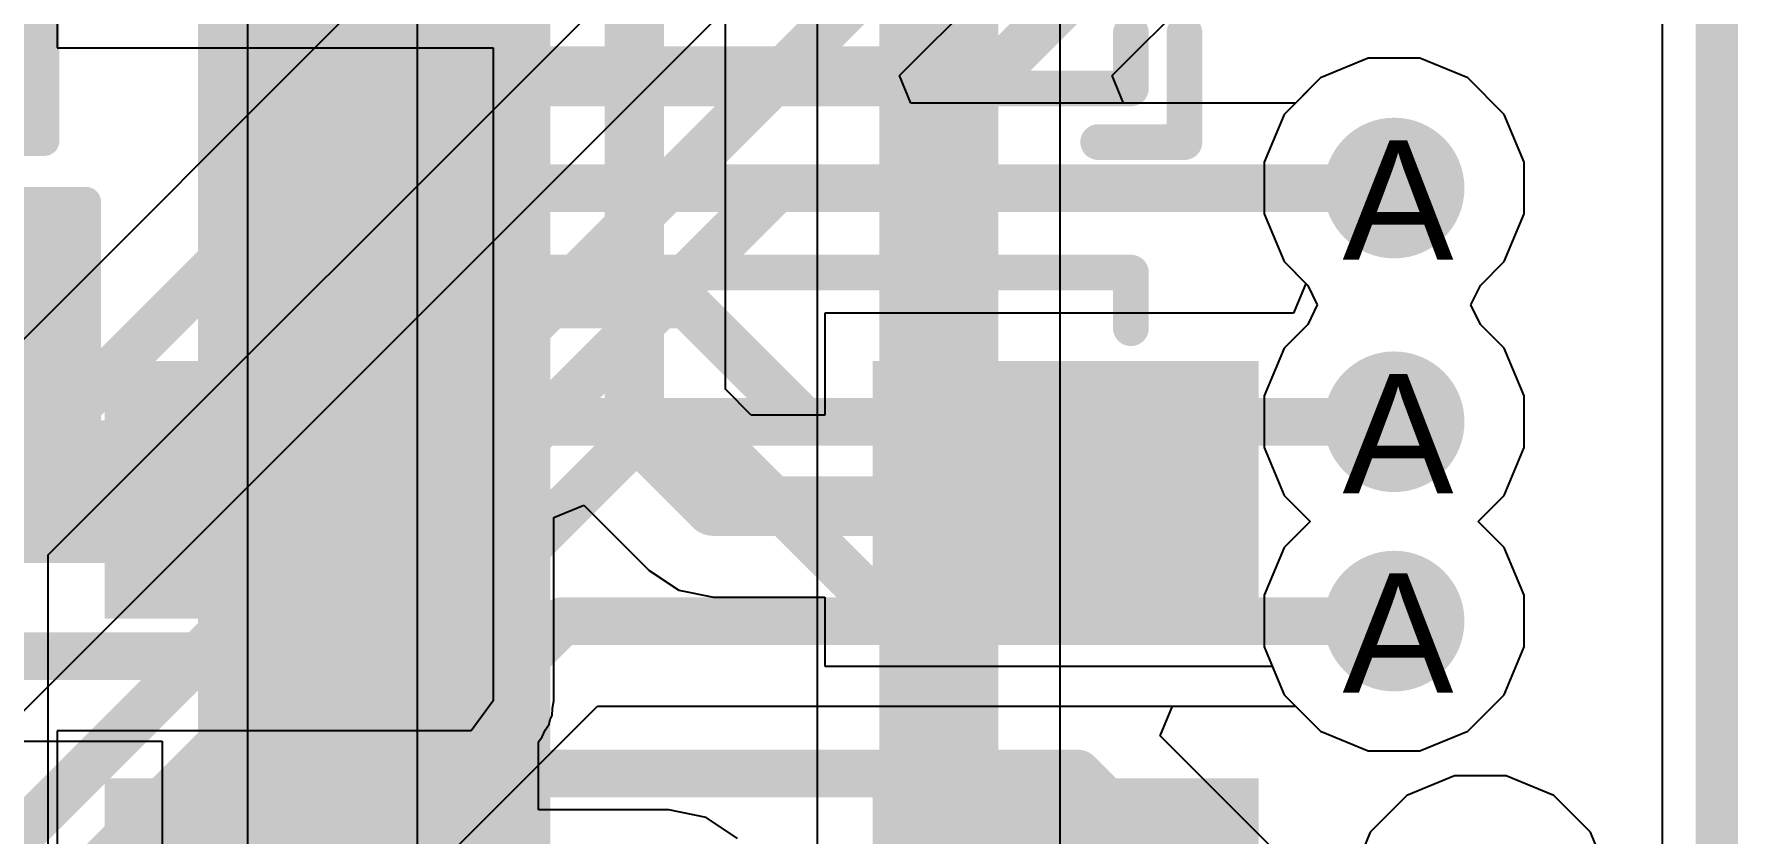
# Model space of a CAD drawing. Header units: inches. Extents: x 0 to 5271, y 0 to 5417.
# Drawn here: x 142.8 to 150.06, y 83.34 to 86.75 of the extents above; entities that cross this region are included whole.
import ezdxf

# ---------------------------------------------------------------- set-up
doc = ezdxf.new("R2010")
doc.units = ezdxf.units.IN
for name, color, linetype in [('Board_Outline', 216, 'Continuous'), ('Bottom Layer', 5, 'Continuous'), ('Bottom Overlay', 54, 'Continuous'), ('Bottom Paste', 16, 'Continuous'), ('Bottom Solder', 6, 'Continuous'), ('Drill Drawing', 1, 'Continuous'), ('L2_GND1', 16, 'Continuous'), ('L3_SIG1', 76, 'Continuous'), ('L4_PWR', 90, 'Continuous'), ('L5_GND2', 156, 'Continuous'), ('L6_SIG2', 130, 'Continuous'), ('L7_GND3', 216, 'Continuous'), ('Top Layer', 1, 'Continuous'), ('Top Overlay', 2, 'Continuous'), ('Top Paste', 8, 'Continuous'), ('Top Solder', 216, 'Continuous'), ('Via Holes', 16, 'Continuous')]:
    doc.layers.add(name, color=color, linetype=linetype)
doc.styles.add('Arial', font='', dxfattribs={"height": 0.2})
doc.styles.get('Arial').set_extended_font_data('Arial')

# ---------------------------------------------------------------- blocks, each defined once
blk = doc.blocks.new('TF31_30S_0_5SH_800__B_121')
at = {"layer": 'Bottom Layer'}
for points in [[(-4.1, -2.275), (-4.4, -2.275), (-4.4, -0.975), (-4.1, -0.975)], [(-3.6, -2.275), (-3.9, -2.275), (-3.9, -0.975), (-3.6, -0.975)], [(-3.1, -2.275), (-3.4, -2.275), (-3.4, -0.975), (-3.1, -0.975)], [(-2.6, -2.275), (-2.9, -2.275), (-2.9, -0.975), (-2.6, -0.975)], [(-2.1, -2.275), (-2.4, -2.275), (-2.4, -0.975), (-2.1, -0.975)], [(-1.6, -2.275), (-1.9, -2.275), (-1.9, -0.975), (-1.6, -0.975)], [(-1.1, -2.275), (-1.4, -2.275), (-1.4, -0.975), (-1.1, -0.975)]]:
    blk.add_hatch(color=5, dxfattribs=at).paths.add_polyline_path(points)
at = {"layer": 'Bottom Paste'}
for points in [[(-4.1, -2.275), (-4.4, -2.275), (-4.4, -0.975), (-4.1, -0.975)], [(-3.6, -2.275), (-3.9, -2.275), (-3.9, -0.975), (-3.6, -0.975)], [(-3.1, -2.275), (-3.4, -2.275), (-3.4, -0.975), (-3.1, -0.975)], [(-2.6, -2.275), (-2.9, -2.275), (-2.9, -0.975), (-2.6, -0.975)], [(-2.1, -2.275), (-2.4, -2.275), (-2.4, -0.975), (-2.1, -0.975)], [(-1.6, -2.275), (-1.9, -2.275), (-1.9, -0.975), (-1.6, -0.975)], [(-1.1, -2.275), (-1.4, -2.275), (-1.4, -0.975), (-1.1, -0.975)]]:
    blk.add_hatch(color=16, dxfattribs=at).paths.add_polyline_path(points)
at = {"layer": 'Bottom Solder'}
for points in [[(-3.9984, -2.3766), (-4.5016, -2.3766), (-4.5016, -0.8734), (-3.9984, -0.8734)], [(-3.4984, -2.3766), (-4.0016, -2.3766), (-4.0016, -0.8734), (-3.4984, -0.8734)], [(-2.9984, -2.3766), (-3.5016, -2.3766), (-3.5016, -0.8734), (-2.9984, -0.8734)], [(-2.4984, -2.3766), (-3.0016, -2.3766), (-3.0016, -0.8734), (-2.4984, -0.8734)], [(-1.9984, -2.3766), (-2.5016, -2.3766), (-2.5016, -0.8734), (-1.9984, -0.8734)], [(-1.4984, -2.3766), (-2.0016, -2.3766), (-2.0016, -0.8734), (-1.4984, -0.8734)], [(-0.9984, -2.3766), (-1.5016, -2.3766), (-1.5016, -0.8734), (-0.9984, -0.8734)], [(-0.4984, -2.3766), (-1.0016, -2.3766), (-1.0016, -0.8734), (-0.4984, -0.8734)]]:
    blk.add_hatch(color=6, dxfattribs=at).paths.add_polyline_path(points)
at = {"layer": 'Bottom Overlay'}
blk.add_lwpolyline([(9.65, 4.075, 0.127, 0.127, 0), (-9.65, 4.075, 0.127, 0.127, 0)], format="xyseb", dxfattribs=at)
blk = doc.blocks.new('C___0402_B_126')
at = {"layer": 'Bottom Layer'}
for points in [[(-0.2413, 0.3175), (-0.2413, -0.3175), (-0.6985, -0.3175), (-0.6985, 0.3175)], [(0.6985, 0.3175), (0.6985, -0.3175), (0.2413, -0.3175), (0.2413, 0.3175)]]:
    blk.add_hatch(color=5, dxfattribs=at).paths.add_polyline_path(points)
at = {"layer": 'Bottom Paste'}
for points in [[(-0.2413, 0.3175), (-0.2413, -0.3175), (-0.6985, -0.3175), (-0.6985, 0.3175)], [(0.6985, 0.3175), (0.6985, -0.3175), (0.2413, -0.3175), (0.2413, 0.3175)]]:
    blk.add_hatch(color=16, dxfattribs=at).paths.add_polyline_path(points)
at = {"layer": 'Bottom Solder'}
for points in [[(-0.1813, 0.3775), (-0.1813, -0.3775), (-0.7585, -0.3775), (-0.7585, 0.3775)], [(0.7585, 0.3775), (0.7585, -0.3775), (0.1813, -0.3775), (0.1813, 0.3775)]]:
    blk.add_hatch(color=6, dxfattribs=at).paths.add_polyline_path(points)
at = {"layer": 'Bottom Overlay'}
for points in [[(-0.7874, -0.4064, 0.127, 0.127, 0), (-0.7874, 0.4064, 0.127, 0.127, 0)], [(-0.7874, 0.4064, 0.127, 0.127, 0), (-0.2794, 0.4064, 0.127, 0.127, 0)], [(0.2794, 0.4064, 0.127, 0.127, 0), (0.7874, 0.4064, 0.127, 0.127, 0)], [(0.7874, -0.4064, 0.127, 0.127, 0), (0.7874, 0.4064, 0.127, 0.127, 0)], [(-0.7874, -0.4064, 0.127, 0.127, 0), (-0.2794, -0.4064, 0.127, 0.127, 0)], [(0.2794, -0.4064, 0.127, 0.127, 0), (0.7874, -0.4064, 0.127, 0.127, 0)]]:
    blk.add_lwpolyline(points, format="xyseb", dxfattribs=at)
for points in [[(-0.8191, 0.4064, 0.0635, 0.0635, 1), (-0.7556, 0.4064, 0.0635, 0.0635, 1)], [(-0.8191, 0.4064, 0.0635, 0.0635, 1), (-0.7556, 0.4064, 0.0635, 0.0635, 1)], [(-0.3111, 0.4064, 0.0635, 0.0635, 1), (-0.2476, 0.4064, 0.0635, 0.0635, 1)], [(0.2477, 0.4064, 0.0635, 0.0635, 1), (0.3112, 0.4064, 0.0635, 0.0635, 1)], [(0.7557, 0.4064, 0.0635, 0.0635, 1), (0.8192, 0.4064, 0.0635, 0.0635, 1)], [(0.7557, 0.4064, 0.0635, 0.0635, 1), (0.8192, 0.4064, 0.0635, 0.0635, 1)], [(-0.8191, -0.4064, 0.0635, 0.0635, 1), (-0.7556, -0.4064, 0.0635, 0.0635, 1)], [(-0.8191, -0.4064, 0.0635, 0.0635, 1), (-0.7556, -0.4064, 0.0635, 0.0635, 1)], [(-0.3111, -0.4064, 0.0635, 0.0635, 1), (-0.2476, -0.4064, 0.0635, 0.0635, 1)], [(0.2477, -0.4064, 0.0635, 0.0635, 1), (0.3112, -0.4064, 0.0635, 0.0635, 1)], [(0.7557, -0.4064, 0.0635, 0.0635, 1), (0.8192, -0.4064, 0.0635, 0.0635, 1)], [(0.7557, -0.4064, 0.0635, 0.0635, 1), (0.8192, -0.4064, 0.0635, 0.0635, 1)]]:
    blk.add_lwpolyline(points, format="xyseb", close=True, dxfattribs=at)
blk = doc.blocks.new('SMD3535_341')
at = {"layer": 'Top Layer'}
for points in [[(-2.41, 1.3885), (-0.865, 1.3885), (-0.865, 0.3915), (-2.41, 0.3915)], [(0.8651, 1.3885), (2.4101, 1.3885), (2.4101, 0.3915), (0.8651, 0.3915)], [(-2.41, -0.3915), (-0.865, -0.3915), (-0.865, -1.3885), (-2.41, -1.3885)], [(0.8651, -0.3915), (2.4101, -0.3915), (2.4101, -1.3885), (0.8651, -1.3885)]]:
    blk.add_hatch(color=1, dxfattribs=at).paths.add_polyline_path(points)
at = {"layer": 'Top Paste'}
for points in [[(-2.41, 1.3885), (-0.865, 1.3885), (-0.865, 0.3915), (-2.41, 0.3915)], [(0.8651, 1.3885), (2.4101, 1.3885), (2.4101, 0.3915), (0.8651, 0.3915)], [(-2.41, -0.3915), (-0.865, -0.3915), (-0.865, -1.3885), (-2.41, -1.3885)], [(0.8651, -0.3915), (2.4101, -0.3915), (2.4101, -1.3885), (0.8651, -1.3885)]]:
    blk.add_hatch(color=8, dxfattribs=at).paths.add_polyline_path(points)
at = {"layer": 'Top Solder'}
for points in [[(-2.4608, 1.4393), (-0.8142, 1.4393), (-0.8142, 0.3407), (-2.4608, 0.3407)], [(0.8143, 1.4393), (2.4609, 1.4393), (2.4609, 0.3407), (0.8143, 0.3407)], [(-2.4608, -0.3407), (-0.8142, -0.3407), (-0.8142, -1.4393), (-2.4608, -1.4393)], [(0.8143, -0.3407), (2.4609, -0.3407), (2.4609, -1.4393), (0.8143, -1.4393)]]:
    blk.add_hatch(color=216, dxfattribs=at).paths.add_polyline_path(points)
at = {"layer": 'Top Overlay'}
for points in [[(-1.9162, 1.8162, 0.1524, 0.1524, 0), (1.9162, 1.8162, 0.1524, 0.1524, 0)], [(-1.9162, 1.5789, 0.1524, 0.1524, 0), (-1.9162, 1.8162, 0.1524, 0.1524, 0)], [(1.9162, 1.5789, 0.1524, 0.1524, 0), (1.9162, 1.8162, 0.1524, 0.1524, 0)], [(-2.7432, 1.0922, 0.254, 0.254, 0), (-2.6162, 0.9652, 0.254, 0.254, 0)], [(-2.7432, 0.8382, 0.254, 0.254, 0), (-2.7432, 1.0922, 0.254, 0.254, 0)], [(-2.7432, 0.8382, 0.254, 0.254, 0), (-2.6162, 0.9652, 0.254, 0.254, 0)], [(2.54, -0.889, 0.254, 0.254, 0), (2.921, -0.889, 0.254, 0.254, 0)], [(-1.9162, -1.8162, 0.1524, 0.1524, 0), (-1.9162, -1.5789, 0.1524, 0.1524, 0)], [(1.9162, -1.8162, 0.1524, 0.1524, 0), (1.9162, -1.5789, 0.1524, 0.1524, 0)], [(2.1448, -2.0448, 0.1524, 0.1524, 0), (2.1448, -1.5789, 0.1524, 0.1524, 0)], [(-1.9162, -1.8162, 0.1524, 0.1524, 0), (1.9162, -1.8162, 0.1524, 0.1524, 0)], [(1.7768, -2.0448, 0.1524, 0.1524, 0), (2.1448, -2.0448, 0.1524, 0.1524, 0)]]:
    blk.add_lwpolyline(points, format="xyseb", dxfattribs=at)
for points in [[(-1.9543, 1.8162, 0.0762, 0.0762, 1), (-1.8781, 1.8162, 0.0762, 0.0762, 1)], [(-1.9543, 1.8162, 0.0762, 0.0762, 1), (-1.8781, 1.8162, 0.0762, 0.0762, 1)], [(1.8781, 1.8162, 0.0762, 0.0762, 1), (1.9543, 1.8162, 0.0762, 0.0762, 1)], [(1.8781, 1.8162, 0.0762, 0.0762, 1), (1.9543, 1.8162, 0.0762, 0.0762, 1)], [(-1.9543, 1.5789, 0.0762, 0.0762, 1), (-1.8781, 1.5789, 0.0762, 0.0762, 1)], [(1.8781, 1.5789, 0.0762, 0.0762, 1), (1.9543, 1.5789, 0.0762, 0.0762, 1)], [(-2.8067, 1.0922, 0.127, 0.127, 1), (-2.6797, 1.0922, 0.127, 0.127, 1)], [(-2.8067, 1.0922, 0.127, 0.127, 1), (-2.6797, 1.0922, 0.127, 0.127, 1)], [(-2.6797, 0.9652, 0.127, 0.127, 1), (-2.5527, 0.9652, 0.127, 0.127, 1)], [(-2.6797, 0.9652, 0.127, 0.127, 1), (-2.5527, 0.9652, 0.127, 0.127, 1)], [(-2.8067, 0.8382, 0.127, 0.127, 1), (-2.6797, 0.8382, 0.127, 0.127, 1)], [(-2.8067, 0.8382, 0.127, 0.127, 1), (-2.6797, 0.8382, 0.127, 0.127, 1)], [(2.4765, -0.889, 0.127, 0.127, 1), (2.6035, -0.889, 0.127, 0.127, 1)], [(2.8575, -0.889, 0.127, 0.127, 1), (2.9845, -0.889, 0.127, 0.127, 1)], [(-1.9543, -1.5789, 0.0762, 0.0762, 1), (-1.8781, -1.5789, 0.0762, 0.0762, 1)], [(1.8781, -1.5789, 0.0762, 0.0762, 1), (1.9543, -1.5789, 0.0762, 0.0762, 1)], [(2.1067, -1.5789, 0.0762, 0.0762, 1), (2.1829, -1.5789, 0.0762, 0.0762, 1)], [(-1.9543, -1.8162, 0.0762, 0.0762, 1), (-1.8781, -1.8162, 0.0762, 0.0762, 1)], [(-1.9543, -1.8162, 0.0762, 0.0762, 1), (-1.8781, -1.8162, 0.0762, 0.0762, 1)], [(1.8781, -1.8162, 0.0762, 0.0762, 1), (1.9543, -1.8162, 0.0762, 0.0762, 1)], [(1.8781, -1.8162, 0.0762, 0.0762, 1), (1.9543, -1.8162, 0.0762, 0.0762, 1)], [(1.7387, -2.0448, 0.0762, 0.0762, 1), (1.8149, -2.0448, 0.0762, 0.0762, 1)], [(2.1067, -2.0448, 0.0762, 0.0762, 1), (2.1829, -2.0448, 0.0762, 0.0762, 1)], [(2.1067, -2.0448, 0.0762, 0.0762, 1), (2.1829, -2.0448, 0.0762, 0.0762, 1)]]:
    blk.add_lwpolyline(points, format="xyseb", close=True, dxfattribs=at)
blk = doc.blocks.new('SMD3535_342')
at = {"layer": 'Top Layer'}
for points in [[(-2.41, 1.3885), (-0.865, 1.3885), (-0.865, 0.3915), (-2.41, 0.3915)], [(0.8651, 1.3885), (2.4101, 1.3885), (2.4101, 0.3915), (0.8651, 0.3915)], [(-2.41, -0.3915), (-0.865, -0.3915), (-0.865, -1.3885), (-2.41, -1.3885)], [(0.8651, -0.3915), (2.4101, -0.3915), (2.4101, -1.3885), (0.8651, -1.3885)]]:
    blk.add_hatch(color=1, dxfattribs=at).paths.add_polyline_path(points)
at = {"layer": 'Top Paste'}
for points in [[(-2.41, 1.3885), (-0.865, 1.3885), (-0.865, 0.3915), (-2.41, 0.3915)], [(0.8651, 1.3885), (2.4101, 1.3885), (2.4101, 0.3915), (0.8651, 0.3915)], [(-2.41, -0.3915), (-0.865, -0.3915), (-0.865, -1.3885), (-2.41, -1.3885)], [(0.8651, -0.3915), (2.4101, -0.3915), (2.4101, -1.3885), (0.8651, -1.3885)]]:
    blk.add_hatch(color=8, dxfattribs=at).paths.add_polyline_path(points)
at = {"layer": 'Top Solder'}
for points in [[(-2.4608, 1.4393), (-0.8142, 1.4393), (-0.8142, 0.3407), (-2.4608, 0.3407)], [(0.8143, 1.4393), (2.4609, 1.4393), (2.4609, 0.3407), (0.8143, 0.3407)], [(-2.4608, -0.3407), (-0.8142, -0.3407), (-0.8142, -1.4393), (-2.4608, -1.4393)], [(0.8143, -0.3407), (2.4609, -0.3407), (2.4609, -1.4393), (0.8143, -1.4393)]]:
    blk.add_hatch(color=216, dxfattribs=at).paths.add_polyline_path(points)
at = {"layer": 'Top Overlay'}
for points in [[(-1.9162, 1.5789, 0.1524, 0.1524, 0), (-1.9162, 1.8162, 0.1524, 0.1524, 0)], [(-1.9162, 1.8162, 0.1524, 0.1524, 0), (1.9162, 1.8162, 0.1524, 0.1524, 0)], [(1.9162, 1.5789, 0.1524, 0.1524, 0), (1.9162, 1.8162, 0.1524, 0.1524, 0)], [(-2.7432, 0.8382, 0.254, 0.254, 0), (-2.7432, 1.0922, 0.254, 0.254, 0)], [(-2.7432, 1.0922, 0.254, 0.254, 0), (-2.6162, 0.9652, 0.254, 0.254, 0)], [(-2.7432, 0.8382, 0.254, 0.254, 0), (-2.6162, 0.9652, 0.254, 0.254, 0)], [(2.54, -0.889, 0.254, 0.254, 0), (2.921, -0.889, 0.254, 0.254, 0)], [(-1.9162, -1.8162, 0.1524, 0.1524, 0), (-1.9162, -1.5789, 0.1524, 0.1524, 0)], [(1.9162, -1.8162, 0.1524, 0.1524, 0), (1.9162, -1.5789, 0.1524, 0.1524, 0)], [(2.1448, -2.0448, 0.1524, 0.1524, 0), (2.1448, -1.5789, 0.1524, 0.1524, 0)], [(-1.9162, -1.8162, 0.1524, 0.1524, 0), (1.9162, -1.8162, 0.1524, 0.1524, 0)], [(1.7768, -2.0448, 0.1524, 0.1524, 0), (2.1448, -2.0448, 0.1524, 0.1524, 0)]]:
    blk.add_lwpolyline(points, format="xyseb", dxfattribs=at)
for points in [[(-1.9543, 1.8162, 0.0762, 0.0762, 1), (-1.8781, 1.8162, 0.0762, 0.0762, 1)], [(-1.9543, 1.8162, 0.0762, 0.0762, 1), (-1.8781, 1.8162, 0.0762, 0.0762, 1)], [(1.8781, 1.8162, 0.0762, 0.0762, 1), (1.9543, 1.8162, 0.0762, 0.0762, 1)], [(1.8781, 1.8162, 0.0762, 0.0762, 1), (1.9543, 1.8162, 0.0762, 0.0762, 1)], [(-1.9543, 1.5789, 0.0762, 0.0762, 1), (-1.8781, 1.5789, 0.0762, 0.0762, 1)], [(1.8781, 1.5789, 0.0762, 0.0762, 1), (1.9543, 1.5789, 0.0762, 0.0762, 1)], [(-2.8067, 1.0922, 0.127, 0.127, 1), (-2.6797, 1.0922, 0.127, 0.127, 1)], [(-2.8067, 1.0922, 0.127, 0.127, 1), (-2.6797, 1.0922, 0.127, 0.127, 1)], [(-2.6797, 0.9652, 0.127, 0.127, 1), (-2.5527, 0.9652, 0.127, 0.127, 1)], [(-2.6797, 0.9652, 0.127, 0.127, 1), (-2.5527, 0.9652, 0.127, 0.127, 1)], [(-2.8067, 0.8382, 0.127, 0.127, 1), (-2.6797, 0.8382, 0.127, 0.127, 1)], [(-2.8067, 0.8382, 0.127, 0.127, 1), (-2.6797, 0.8382, 0.127, 0.127, 1)], [(2.4765, -0.889, 0.127, 0.127, 1), (2.6035, -0.889, 0.127, 0.127, 1)], [(2.8575, -0.889, 0.127, 0.127, 1), (2.9845, -0.889, 0.127, 0.127, 1)], [(-1.9543, -1.5789, 0.0762, 0.0762, 1), (-1.8781, -1.5789, 0.0762, 0.0762, 1)], [(1.8781, -1.5789, 0.0762, 0.0762, 1), (1.9543, -1.5789, 0.0762, 0.0762, 1)], [(2.1067, -1.5789, 0.0762, 0.0762, 1), (2.1829, -1.5789, 0.0762, 0.0762, 1)], [(-1.9543, -1.8162, 0.0762, 0.0762, 1), (-1.8781, -1.8162, 0.0762, 0.0762, 1)], [(-1.9543, -1.8162, 0.0762, 0.0762, 1), (-1.8781, -1.8162, 0.0762, 0.0762, 1)], [(1.8781, -1.8162, 0.0762, 0.0762, 1), (1.9543, -1.8162, 0.0762, 0.0762, 1)], [(1.8781, -1.8162, 0.0762, 0.0762, 1), (1.9543, -1.8162, 0.0762, 0.0762, 1)], [(1.7387, -2.0448, 0.0762, 0.0762, 1), (1.8149, -2.0448, 0.0762, 0.0762, 1)], [(2.1067, -2.0448, 0.0762, 0.0762, 1), (2.1829, -2.0448, 0.0762, 0.0762, 1)], [(2.1067, -2.0448, 0.0762, 0.0762, 1), (2.1829, -2.0448, 0.0762, 0.0762, 1)]]:
    blk.add_lwpolyline(points, format="xyseb", close=True, dxfattribs=at)
blk = doc.blocks.new('CAP_0603_B_571')
at = {"layer": 'Bottom Layer'}
for points in [[(-1.143, -0.4445), (-1.143, 0.4445), (-0.381, 0.4445), (-0.381, -0.4445)], [(0.381, -0.4445), (0.381, 0.4445), (1.143, 0.4445), (1.143, -0.4445)]]:
    blk.add_hatch(color=5, dxfattribs=at).paths.add_polyline_path(points)
at = {"layer": 'Bottom Paste'}
for points in [[(-1.143, -0.4445), (-1.143, 0.4445), (-0.381, 0.4445), (-0.381, -0.4445)], [(0.381, -0.4445), (0.381, 0.4445), (1.143, 0.4445), (1.143, -0.4445)]]:
    blk.add_hatch(color=16, dxfattribs=at).paths.add_polyline_path(points)
at = {"layer": 'Bottom Solder'}
for points in [[(-1.203, -0.5045), (-1.203, 0.5045), (-0.321, 0.5045), (-0.321, -0.5045)], [(0.321, -0.5045), (0.321, 0.5045), (1.203, 0.5045), (1.203, -0.5045)]]:
    blk.add_hatch(color=6, dxfattribs=at).paths.add_polyline_path(points)
at = {"layer": 'Bottom Overlay'}
for points in [[(-1.2446, -0.5334, 0.127, 0.127, 0), (-1.2446, 0.5334, 0.127, 0.127, 0)], [(-1.2446, 0.5334, 0.127, 0.127, 0), (-0.4572, 0.5334, 0.127, 0.127, 0)], [(0.4572, 0.5334, 0.127, 0.127, 0), (1.2446, 0.5334, 0.127, 0.127, 0)], [(1.2446, -0.5334, 0.127, 0.127, 0), (1.2446, 0.5334, 0.127, 0.127, 0)], [(-1.2446, -0.5334, 0.127, 0.127, 0), (-0.4572, -0.5334, 0.127, 0.127, 0)], [(0.4572, -0.5334, 0.127, 0.127, 0), (1.2446, -0.5334, 0.127, 0.127, 0)]]:
    blk.add_lwpolyline(points, format="xyseb", dxfattribs=at)
for points in [[(-1.2763, 0.5334, 0.0635, 0.0635, 1), (-1.2128, 0.5334, 0.0635, 0.0635, 1)], [(-1.2763, 0.5334, 0.0635, 0.0635, 1), (-1.2128, 0.5334, 0.0635, 0.0635, 1)], [(-0.4889, 0.5334, 0.0635, 0.0635, 1), (-0.4254, 0.5334, 0.0635, 0.0635, 1)], [(0.4255, 0.5334, 0.0635, 0.0635, 1), (0.489, 0.5334, 0.0635, 0.0635, 1)], [(1.2129, 0.5334, 0.0635, 0.0635, 1), (1.2764, 0.5334, 0.0635, 0.0635, 1)], [(1.2129, 0.5334, 0.0635, 0.0635, 1), (1.2764, 0.5334, 0.0635, 0.0635, 1)], [(-1.2763, -0.5334, 0.0635, 0.0635, 1), (-1.2128, -0.5334, 0.0635, 0.0635, 1)], [(-1.2763, -0.5334, 0.0635, 0.0635, 1), (-1.2128, -0.5334, 0.0635, 0.0635, 1)], [(-0.4889, -0.5334, 0.0635, 0.0635, 1), (-0.4254, -0.5334, 0.0635, 0.0635, 1)], [(0.4255, -0.5334, 0.0635, 0.0635, 1), (0.489, -0.5334, 0.0635, 0.0635, 1)], [(1.2129, -0.5334, 0.0635, 0.0635, 1), (1.2764, -0.5334, 0.0635, 0.0635, 1)], [(1.2129, -0.5334, 0.0635, 0.0635, 1), (1.2764, -0.5334, 0.0635, 0.0635, 1)]]:
    blk.add_lwpolyline(points, format="xyseb", close=True, dxfattribs=at)

msp = doc.modelspace()

# ---------------------------------------------------------------- hatches: boundary and pattern name
at = {"layer": 'Bottom Layer'}
h = msp.add_hatch(color=5, dxfattribs=at)
edge = h.paths.add_edge_path()
edge.add_arc((148.5972, 86.0908), 0.3, 0, 360)
h = msp.add_hatch(color=5, dxfattribs=at)
edge = h.paths.add_edge_path()
edge.add_arc((148.5972, 85.094), 0.3, 0, 360)
h = msp.add_hatch(color=5, dxfattribs=at)
edge = h.paths.add_edge_path()
edge.add_arc((148.5972, 84.244), 0.3, 0, 360)
at = {"layer": 'L2_GND1'}
h = msp.add_hatch(color=16, dxfattribs=at)
edge = h.paths.add_edge_path()
edge.add_arc((148.5972, 86.0908), 0.3, 0, 360)
h = msp.add_hatch(color=16, dxfattribs=at)
edge = h.paths.add_edge_path()
edge.add_arc((148.5972, 85.094), 0.3, 0, 360)
h = msp.add_hatch(color=16, dxfattribs=at)
edge = h.paths.add_edge_path()
edge.add_arc((148.5972, 84.244), 0.3, 0, 360)
at = {"layer": 'L3_SIG1'}
h = msp.add_hatch(color=76, dxfattribs=at)
edge = h.paths.add_edge_path()
edge.add_arc((148.5972, 86.0908), 0.3, 0, 360)
h = msp.add_hatch(color=76, dxfattribs=at)
edge = h.paths.add_edge_path()
edge.add_arc((148.5972, 85.094), 0.3, 0, 360)
h = msp.add_hatch(color=76, dxfattribs=at)
edge = h.paths.add_edge_path()
edge.add_arc((148.5972, 84.244), 0.3, 0, 360)
at = {"layer": 'L4_PWR'}
h = msp.add_hatch(color=90, dxfattribs=at)
edge = h.paths.add_edge_path()
edge.add_arc((148.5972, 86.0908), 0.3, 0, 360)
h = msp.add_hatch(color=90, dxfattribs=at)
edge = h.paths.add_edge_path()
edge.add_arc((148.5972, 85.094), 0.3, 0, 360)
h = msp.add_hatch(color=90, dxfattribs=at)
edge = h.paths.add_edge_path()
edge.add_arc((148.5972, 84.244), 0.3, 0, 360)
at = {"layer": 'L5_GND2'}
h = msp.add_hatch(color=156, dxfattribs=at)
edge = h.paths.add_edge_path()
edge.add_arc((148.5972, 86.0908), 0.3, 0, 360)
h = msp.add_hatch(color=156, dxfattribs=at)
edge = h.paths.add_edge_path()
edge.add_arc((148.5972, 85.094), 0.3, 0, 360)
h = msp.add_hatch(color=156, dxfattribs=at)
edge = h.paths.add_edge_path()
edge.add_arc((148.5972, 84.244), 0.3, 0, 360)
at = {"layer": 'L6_SIG2'}
h = msp.add_hatch(color=130, dxfattribs=at)
edge = h.paths.add_edge_path()
edge.add_arc((148.5972, 86.0908), 0.3, 0, 360)
h = msp.add_hatch(color=130, dxfattribs=at)
edge = h.paths.add_edge_path()
edge.add_arc((148.5972, 85.094), 0.3, 0, 360)
h = msp.add_hatch(color=130, dxfattribs=at)
edge = h.paths.add_edge_path()
edge.add_arc((148.5972, 84.244), 0.3, 0, 360)
at = {"layer": 'L7_GND3'}
h = msp.add_hatch(color=216, dxfattribs=at)
edge = h.paths.add_edge_path()
edge.add_arc((148.5972, 86.0908), 0.3, 0, 360)
h = msp.add_hatch(color=216, dxfattribs=at)
edge = h.paths.add_edge_path()
edge.add_arc((148.5972, 85.094), 0.3, 0, 360)
h = msp.add_hatch(color=216, dxfattribs=at)
edge = h.paths.add_edge_path()
edge.add_arc((148.5972, 84.244), 0.3, 0, 360)
at = {"layer": 'Top Layer'}
h = msp.add_hatch(color=1, dxfattribs=at)
edge = h.paths.add_edge_path()
edge.add_arc((148.5972, 86.0908), 0.3, 0, 360)
h = msp.add_hatch(color=1, dxfattribs=at)
edge = h.paths.add_edge_path()
edge.add_arc((148.5972, 85.094), 0.3, 0, 360)
h = msp.add_hatch(color=1, dxfattribs=at)
edge = h.paths.add_edge_path()
edge.add_arc((148.5972, 84.244), 0.3, 0, 360)
at = {"layer": 'Via Holes'}
h = msp.add_hatch(color=7, dxfattribs=at)
edge = h.paths.add_edge_path()
edge.add_arc((148.5972, 86.0908), 0.15, 0, 360)
h = msp.add_hatch(color=7, dxfattribs=at)
edge = h.paths.add_edge_path()
edge.add_arc((148.5972, 85.094), 0.15, 0, 360)
h = msp.add_hatch(color=7, dxfattribs=at)
edge = h.paths.add_edge_path()
edge.add_arc((148.5972, 84.244), 0.15, 0, 360)

# ---------------------------------------------------------------- linework, layer by layer
at = {"layer": 'Board_Outline'}
msp.add_lwpolyline([(150, 0, 0.127, 0.127, 0), (150, 110, 0.127, 0.127, 0)], format="xyseb", dxfattribs=at)
at = {"layer": 'Bottom Layer'}
for p, q in [((149.741, 109.741), (149.741, 68.5799)), ((147.3947, 86.5707), (148.514, 87.69)), ((148.487, 86.6448), (148.2834, 86.5605)), ((148.7074, 86.6448), (148.487, 86.6448)), ((148.911, 86.5605), (148.7074, 86.6448)), ((147.4433, 86.4534), (147.3947, 86.5707)), ((148.2834, 86.5605), (148.1763, 86.4534)), ((149.0668, 86.4046), (148.911, 86.5605)), ((148.1763, 86.4534), (147.4433, 86.4534)), ((149.1512, 86.201), (149.0668, 86.4046)), ((149.1512, 85.9806), (149.1512, 86.201)), ((149.0668, 85.777), (149.1512, 85.9806)), ((148.9652, 85.6754), (149.0668, 85.777)), ((148.925, 85.5924), (148.9652, 85.6754)), ((148.9652, 85.5095), (148.925, 85.5924)), ((149.0668, 85.4078), (148.9652, 85.5095)), ((149.1512, 85.2042), (149.0668, 85.4078)), ((149.1512, 84.9838), (149.1512, 85.2042)), ((149.0668, 84.7802), (149.1512, 84.9838)), ((148.9557, 84.669), (149.0668, 84.7802)), ((149.0668, 84.5578), (148.9557, 84.669)), ((149.1512, 84.3542), (149.0668, 84.5578)), ((149.1512, 84.1338), (149.1512, 84.3542)), ((149.0668, 83.9302), (149.1512, 84.1338)), ((147.5995, 83.7545), (147.6521, 83.8815)), ((147.6521, 83.8815), (148.1763, 83.8815)), ((148.1763, 83.8815), (148.2834, 83.7744)), ((148.911, 83.7744), (149.0668, 83.9302)), ((141.3688, 83.7315), (143.3432, 83.7315)), ((143.3432, 83.7315), (143.3432, 82.69)), ((148.5559, 82.798), (147.5995, 83.7545)), ((148.2834, 83.7744), (148.487, 83.69)), ((148.7074, 83.69), (148.911, 83.7744)), ((148.487, 83.69), (148.7074, 83.69))]:
    msp.add_line(p, q, dxfattribs=at)
for points in [[(146.9052, 86.594, 0.2032, 0.2032, 0), (148.5552, 88.244, 0.2032, 0.2032, 0)], [(144.2472, 86.594, 0.2032, 0.2032, 0), (146.9052, 86.594, 0.2032, 0.2032, 0)], [(144.9109, 86.0908, 0.2032, 0.2032, 0), (148.5972, 86.0908, 0.2032, 0.2032, 0)], [(144.2472, 85.594, 0.2032, 0.2032, 0), (145.5809, 85.594, 0.2032, 0.2032, 0)], [(145.5809, 85.594, 0.2032, 0.2032, 0), (146.0808, 85.094, 0.2032, 0.2032, 0)], [(144.2472, 85.094, 0.2032, 0.2032, 0), (145.6139, 85.094, 0.2032, 0.2032, 0)], [(145.6139, 85.094, 0.2032, 0.2032, 0), (146.4638, 84.244, 0.2032, 0.2032, 0)], [(146.0808, 85.094, 0.2032, 0.2032, 0), (148.5972, 85.094, 0.2032, 0.2032, 0)], [(139.6035, 84.594, 0.2032, 0.2032, 0), (144.2472, 84.594, 0.2032, 0.2032, 0)], [(146.4638, 84.244, 0.2032, 0.2032, 0), (148.5972, 84.244, 0.2032, 0.2032, 0)], [(141.2186, 84.094, 0.2032, 0.2032, 0), (144.2472, 84.094, 0.2032, 0.2032, 0)], [(144.2472, 83.594, 0.2032, 0.2032, 0), (147.2472, 83.594, 0.2032, 0.2032, 0)], [(147.2472, 83.594, 0.2032, 0.2032, 0), (148.5972, 82.244, 0.2032, 0.2032, 0)]]:
    msp.add_lwpolyline(points, format="xyseb", dxfattribs=at)
for points in [[(144.1964, 86.594, 0.1016, 0.1016, 1), (144.298, 86.594, 0.1016, 0.1016, 1)], [(146.8544, 86.594, 0.1016, 0.1016, 1), (146.956, 86.594, 0.1016, 0.1016, 1)], [(146.8544, 86.594, 0.1016, 0.1016, 1), (146.956, 86.594, 0.1016, 0.1016, 1)], [(144.8601, 86.0908, 0.1016, 0.1016, 1), (144.9617, 86.0908, 0.1016, 0.1016, 1)], [(148.5464, 86.0908, 0.1016, 0.1016, 1), (148.648, 86.0908, 0.1016, 0.1016, 1)], [(144.1964, 85.594, 0.1016, 0.1016, 1), (144.298, 85.594, 0.1016, 0.1016, 1)], [(145.5301, 85.594, 0.1016, 0.1016, 1), (145.6317, 85.594, 0.1016, 0.1016, 1)], [(145.5301, 85.594, 0.1016, 0.1016, 1), (145.6317, 85.594, 0.1016, 0.1016, 1)], [(144.1964, 85.094, 0.1016, 0.1016, 1), (144.298, 85.094, 0.1016, 0.1016, 1)], [(145.5631, 85.094, 0.1016, 0.1016, 1), (145.6647, 85.094, 0.1016, 0.1016, 1)], [(145.5631, 85.094, 0.1016, 0.1016, 1), (145.6647, 85.094, 0.1016, 0.1016, 1)], [(146.03, 85.094, 0.1016, 0.1016, 1), (146.1316, 85.094, 0.1016, 0.1016, 1)], [(146.03, 85.094, 0.1016, 0.1016, 1), (146.1316, 85.094, 0.1016, 0.1016, 1)], [(148.5464, 85.094, 0.1016, 0.1016, 1), (148.648, 85.094, 0.1016, 0.1016, 1)], [(144.1964, 84.594, 0.1016, 0.1016, 1), (144.298, 84.594, 0.1016, 0.1016, 1)], [(146.413, 84.244, 0.1016, 0.1016, 1), (146.5146, 84.244, 0.1016, 0.1016, 1)], [(146.413, 84.244, 0.1016, 0.1016, 1), (146.5146, 84.244, 0.1016, 0.1016, 1)], [(148.5464, 84.244, 0.1016, 0.1016, 1), (148.648, 84.244, 0.1016, 0.1016, 1)], [(144.1964, 84.094, 0.1016, 0.1016, 1), (144.298, 84.094, 0.1016, 0.1016, 1)], [(144.1964, 83.594, 0.1016, 0.1016, 1), (144.298, 83.594, 0.1016, 0.1016, 1)], [(147.1964, 83.594, 0.1016, 0.1016, 1), (147.298, 83.594, 0.1016, 0.1016, 1)], [(147.1964, 83.594, 0.1016, 0.1016, 1), (147.298, 83.594, 0.1016, 0.1016, 1)]]:
    msp.add_lwpolyline(points, format="xyseb", close=True, dxfattribs=at)
at = {"layer": 'L2_GND1'}
for p, q in [((149.741, 91.5922), (149.741, 74.4681)), ((145.225, 87.9202), (142.2376, 84.9328)), ((142.8566, 84.5262), (146.1082, 87.7778)), ((148.487, 86.6448), (148.2834, 86.5605)), ((148.7074, 86.6448), (148.487, 86.6448)), ((148.911, 86.5605), (148.7074, 86.6448)), ((148.2834, 86.5605), (148.1275, 86.4046)), ((149.0668, 86.4046), (148.911, 86.5605)), ((148.1275, 86.4046), (148.0432, 86.201)), ((149.1512, 86.201), (149.0668, 86.4046)), ((148.0432, 86.201), (148.0432, 85.9806)), ((149.1512, 85.9806), (149.1512, 86.201)), ((148.0432, 85.9806), (148.1275, 85.777)), ((149.0668, 85.777), (149.1512, 85.9806)), ((148.1275, 85.777), (148.2291, 85.6754)), ((148.9652, 85.6754), (149.0668, 85.777)), ((148.2291, 85.6754), (148.2694, 85.5924)), ((148.925, 85.5924), (148.9652, 85.6754)), ((148.2694, 85.5924), (148.2291, 85.5095)), ((148.9652, 85.5095), (148.925, 85.5924)), ((148.2291, 85.5095), (148.1275, 85.4078)), ((149.0668, 85.4078), (148.9652, 85.5095)), ((148.1275, 85.4078), (148.0432, 85.2042)), ((149.1512, 85.2042), (149.0668, 85.4078)), ((148.0432, 85.2042), (148.0432, 84.9838)), ((149.1512, 84.9838), (149.1512, 85.2042)), ((148.0432, 84.9838), (148.1275, 84.7802)), ((149.0668, 84.7802), (149.1512, 84.9838)), ((148.1275, 84.7802), (148.2387, 84.669)), ((148.9557, 84.669), (149.0668, 84.7802)), ((148.2387, 84.669), (148.1275, 84.5578)), ((149.0668, 84.5578), (148.9557, 84.669)), ((142.8566, 63.4426), (142.8566, 84.5262)), ((148.1275, 84.5578), (148.0432, 84.3542)), ((149.1512, 84.3542), (149.0668, 84.5578)), ((148.0432, 84.3542), (148.0432, 84.1338)), ((149.1512, 84.1338), (149.1512, 84.3542)), ((148.0432, 84.1338), (148.1275, 83.9302)), ((149.0668, 83.9302), (149.1512, 84.1338)), ((148.1275, 83.9302), (148.2834, 83.7744)), ((148.911, 83.7744), (149.0668, 83.9302)), ((148.2834, 83.7744), (148.487, 83.69)), ((148.7074, 83.69), (148.911, 83.7744)), ((148.487, 83.69), (148.7074, 83.69)), ((148.8545, 83.5841), (148.6509, 83.4998)), ((149.0749, 83.5841), (148.8545, 83.5841)), ((149.2786, 83.4998), (149.0749, 83.5841)), ((148.6509, 83.4998), (148.4951, 83.3439)), ((149.4344, 83.3439), (149.2786, 83.4998)), ((148.4951, 83.3439), (148.4107, 83.1403)), ((149.5187, 83.1403), (149.4344, 83.3439))]:
    msp.add_line(p, q, dxfattribs=at)
msp.add_lwpolyline([(142.494, 84.6764, 0.2032, 0.2032, 0), (146.1494, 88.3318, 0.2032, 0.2032, 0)], format="xyseb", dxfattribs=at)
at = {"layer": 'L3_SIG1'}
for p, q in [((149.741, 109.741), (149.741, 0.259)), ((148.487, 86.6448), (148.2834, 86.5605)), ((148.7074, 86.6448), (148.487, 86.6448)), ((148.911, 86.5605), (148.7074, 86.6448)), ((148.2834, 86.5605), (148.1275, 86.4046)), ((149.0668, 86.4046), (148.911, 86.5605)), ((148.1275, 86.4046), (148.0432, 86.201)), ((149.1512, 86.201), (149.0668, 86.4046)), ((148.0432, 86.201), (148.0432, 85.9806)), ((149.1512, 85.9806), (149.1512, 86.201)), ((148.0432, 85.9806), (148.1275, 85.777)), ((149.0668, 85.777), (149.1512, 85.9806)), ((148.1275, 85.777), (148.2291, 85.6754)), ((148.9652, 85.6754), (149.0668, 85.777)), ((148.2291, 85.6754), (148.2694, 85.5924)), ((148.925, 85.5924), (148.9652, 85.6754)), ((148.2694, 85.5924), (148.2291, 85.5095)), ((148.9652, 85.5095), (148.925, 85.5924)), ((148.2291, 85.5095), (148.1275, 85.4078)), ((149.0668, 85.4078), (148.9652, 85.5095)), ((148.1275, 85.4078), (148.0432, 85.2042)), ((149.1512, 85.2042), (149.0668, 85.4078)), ((148.0432, 85.2042), (148.0432, 84.9838)), ((149.1512, 84.9838), (149.1512, 85.2042)), ((148.0432, 84.9838), (148.1275, 84.7802)), ((149.0668, 84.7802), (149.1512, 84.9838)), ((148.1275, 84.7802), (148.2387, 84.669)), ((148.9557, 84.669), (149.0668, 84.7802)), ((148.2387, 84.669), (148.1275, 84.5578)), ((149.0668, 84.5578), (148.9557, 84.669)), ((148.1275, 84.5578), (148.0432, 84.3542)), ((149.1512, 84.3542), (149.0668, 84.5578)), ((148.0432, 84.3542), (148.0432, 84.1338)), ((149.1512, 84.1338), (149.1512, 84.3542)), ((148.0432, 84.1338), (148.1275, 83.9302)), ((149.0668, 83.9302), (149.1512, 84.1338)), ((148.1275, 83.9302), (148.2834, 83.7744)), ((148.911, 83.7744), (149.0668, 83.9302)), ((148.2834, 83.7744), (148.487, 83.69)), ((148.7074, 83.69), (148.911, 83.7744)), ((148.487, 83.69), (148.7074, 83.69))]:
    msp.add_line(p, q, dxfattribs=at)
at = {"layer": 'L4_PWR'}
for p, q in [((149.741, 91.5922), (149.741, 74.4681)), ((148.487, 86.6448), (148.2834, 86.5605)), ((148.7074, 86.6448), (148.487, 86.6448)), ((148.911, 86.5605), (148.7074, 86.6448)), ((148.2834, 86.5605), (148.1275, 86.4046)), ((149.0668, 86.4046), (148.911, 86.5605)), ((148.1275, 86.4046), (148.0432, 86.201)), ((149.1512, 86.201), (149.0668, 86.4046)), ((148.0432, 86.201), (148.0432, 85.9806)), ((149.1512, 85.9806), (149.1512, 86.201)), ((148.0432, 85.9806), (148.1275, 85.777)), ((149.0668, 85.777), (149.1512, 85.9806)), ((148.1275, 85.777), (148.2291, 85.6754)), ((148.9652, 85.6754), (149.0668, 85.777)), ((148.2291, 85.6754), (148.2694, 85.5924)), ((148.925, 85.5924), (148.9652, 85.6754)), ((148.2694, 85.5924), (148.2291, 85.5095)), ((148.9652, 85.5095), (148.925, 85.5924)), ((148.2291, 85.5095), (148.1275, 85.4078)), ((149.0668, 85.4078), (148.9652, 85.5095)), ((148.1275, 85.4078), (148.0432, 85.2042)), ((149.1512, 85.2042), (149.0668, 85.4078)), ((148.0432, 85.2042), (148.0432, 84.9838)), ((149.1512, 84.9838), (149.1512, 85.2042)), ((148.0432, 84.9838), (148.1275, 84.7802)), ((149.0668, 84.7802), (149.1512, 84.9838)), ((148.1275, 84.7802), (148.2387, 84.669)), ((148.9557, 84.669), (149.0668, 84.7802)), ((148.2387, 84.669), (148.1275, 84.5578)), ((149.0668, 84.5578), (148.9557, 84.669)), ((148.1275, 84.5578), (148.0432, 84.3542)), ((149.1512, 84.3542), (149.0668, 84.5578)), ((148.0432, 84.3542), (148.0432, 84.1338)), ((149.1512, 84.1338), (149.1512, 84.3542)), ((148.0432, 84.1338), (148.1275, 83.9302)), ((149.0668, 83.9302), (149.1512, 84.1338)), ((148.1275, 83.9302), (148.2834, 83.7744)), ((148.911, 83.7744), (149.0668, 83.9302)), ((148.2834, 83.7744), (148.487, 83.69)), ((148.7074, 83.69), (148.911, 83.7744)), ((148.487, 83.69), (148.7074, 83.69)), ((148.8545, 83.5841), (148.6509, 83.4998)), ((149.0749, 83.5841), (148.8545, 83.5841)), ((149.2786, 83.4998), (149.0749, 83.5841)), ((148.6509, 83.4998), (148.4951, 83.3439)), ((149.4344, 83.3439), (149.2786, 83.4998)), ((148.4951, 83.3439), (148.4107, 83.1403)), ((149.5187, 83.1403), (149.4344, 83.3439))]:
    msp.add_line(p, q, dxfattribs=at)
msp.add_lwpolyline([(144.2741, 66.2491, 0.508, 0.508, 0), (144.2741, 88.5988, 0.508, 0.508, 0)], format="xyseb", dxfattribs=at)
at = {"layer": 'L5_GND2'}
for p, q in [((149.741, 109.741), (149.741, 0.259)), ((147.3917, 88.5004), (142.3179, 83.4266)), ((146.4875, 86.5707), (147.7982, 87.8814)), ((148.487, 86.6448), (148.2834, 86.5605)), ((148.7074, 86.6448), (148.487, 86.6448)), ((148.911, 86.5605), (148.7074, 86.6448)), ((146.5361, 86.4534), (146.4875, 86.5707)), ((148.2834, 86.5605), (148.1763, 86.4534)), ((149.0668, 86.4046), (148.911, 86.5605)), ((148.1763, 86.4534), (146.5361, 86.4534)), ((149.1512, 86.201), (149.0668, 86.4046)), ((149.1512, 85.9806), (149.1512, 86.201)), ((149.0668, 85.777), (149.1512, 85.9806)), ((148.9652, 85.6754), (149.0668, 85.777)), ((148.925, 85.5924), (148.9652, 85.6754)), ((148.9652, 85.5095), (148.925, 85.5924)), ((149.0668, 85.4078), (148.9652, 85.5095)), ((149.1512, 85.2042), (149.0668, 85.4078)), ((149.1512, 84.9838), (149.1512, 85.2042)), ((149.0668, 84.7802), (149.1512, 84.9838)), ((148.9557, 84.669), (149.0668, 84.7802)), ((149.0668, 84.5578), (148.9557, 84.669)), ((149.1512, 84.3542), (149.0668, 84.5578)), ((149.1512, 84.1338), (149.1512, 84.3542)), ((149.0668, 83.9302), (149.1512, 84.1338)), ((143.9275, 82.6098), (145.1992, 83.8815)), ((145.1992, 83.8815), (148.1763, 83.8815)), ((148.1763, 83.8815), (148.2834, 83.7744)), ((148.911, 83.7744), (149.0668, 83.9302)), ((148.2834, 83.7744), (148.487, 83.69)), ((148.7074, 83.69), (148.911, 83.7744)), ((148.487, 83.69), (148.7074, 83.69))]:
    msp.add_line(p, q, dxfattribs=at)
for points in [[(142.5743, 83.1703, 0.2032, 0.2032, 0), (147.6481, 88.244, 0.2032, 0.2032, 0)], [(142.9045, 83.0335, 0.2032, 0.2032, 0), (145.9618, 86.0908, 0.2032, 0.2032, 0)], [(145.9618, 86.0908, 0.2032, 0.2032, 0), (148.5972, 86.0908, 0.2032, 0.2032, 0)], [(143.2347, 82.8967, 0.2032, 0.2032, 0), (145.432, 85.094, 0.2032, 0.2032, 0)], [(145.432, 85.094, 0.2032, 0.2032, 0), (148.5972, 85.094, 0.2032, 0.2032, 0)], [(143.5649, 82.76, 0.2032, 0.2032, 0), (145.049, 84.244, 0.2032, 0.2032, 0)], [(145.049, 84.244, 0.2032, 0.2032, 0), (148.5972, 84.244, 0.2032, 0.2032, 0)]]:
    msp.add_lwpolyline(points, format="xyseb", dxfattribs=at)
for points in [[(145.911, 86.0908, 0.1016, 0.1016, 1), (146.0126, 86.0908, 0.1016, 0.1016, 1)], [(145.911, 86.0908, 0.1016, 0.1016, 1), (146.0126, 86.0908, 0.1016, 0.1016, 1)], [(148.5464, 86.0908, 0.1016, 0.1016, 1), (148.648, 86.0908, 0.1016, 0.1016, 1)], [(145.3812, 85.094, 0.1016, 0.1016, 1), (145.4828, 85.094, 0.1016, 0.1016, 1)], [(145.3812, 85.094, 0.1016, 0.1016, 1), (145.4828, 85.094, 0.1016, 0.1016, 1)], [(148.5464, 85.094, 0.1016, 0.1016, 1), (148.648, 85.094, 0.1016, 0.1016, 1)], [(144.9982, 84.244, 0.1016, 0.1016, 1), (145.0998, 84.244, 0.1016, 0.1016, 1)], [(144.9982, 84.244, 0.1016, 0.1016, 1), (145.0998, 84.244, 0.1016, 0.1016, 1)], [(148.5464, 84.244, 0.1016, 0.1016, 1), (148.648, 84.244, 0.1016, 0.1016, 1)]]:
    msp.add_lwpolyline(points, format="xyseb", close=True, dxfattribs=at)
at = {"layer": 'L6_SIG2'}
for p, q in [((149.741, 109.741), (149.741, 0.259)), ((143.7062, 93.9488), (143.7062, 68.6794)), ((144.4314, 68.5292), (144.4314, 93.7986)), ((146.1369, 87.3366), (146.1369, 69.7485)), ((147.1728, 69.5339), (147.1728, 87.122)), ((148.487, 86.6448), (148.2834, 86.5605)), ((148.7074, 86.6448), (148.487, 86.6448)), ((148.911, 86.5605), (148.7074, 86.6448)), ((148.2834, 86.5605), (148.1275, 86.4046)), ((149.0668, 86.4046), (148.911, 86.5605)), ((148.1275, 86.4046), (148.0432, 86.201)), ((149.1512, 86.201), (149.0668, 86.4046)), ((148.0432, 86.201), (148.0432, 85.9806)), ((149.1512, 85.9806), (149.1512, 86.201)), ((148.0432, 85.9806), (148.1275, 85.777)), ((149.0668, 85.777), (149.1512, 85.9806)), ((148.1275, 85.777), (148.2291, 85.6754)), ((148.9652, 85.6754), (149.0668, 85.777)), ((148.2291, 85.6754), (148.2694, 85.5924)), ((148.925, 85.5924), (148.9652, 85.6754)), ((148.2694, 85.5924), (148.2291, 85.5095)), ((148.9652, 85.5095), (148.925, 85.5924)), ((148.2291, 85.5095), (148.1275, 85.4078)), ((149.0668, 85.4078), (148.9652, 85.5095)), ((148.1275, 85.4078), (148.0432, 85.2042)), ((149.1512, 85.2042), (149.0668, 85.4078)), ((148.0432, 85.2042), (148.0432, 84.9838)), ((149.1512, 84.9838), (149.1512, 85.2042)), ((148.0432, 84.9838), (148.1275, 84.7802)), ((149.0668, 84.7802), (149.1512, 84.9838)), ((148.1275, 84.7802), (148.2387, 84.669)), ((148.9557, 84.669), (149.0668, 84.7802)), ((148.2387, 84.669), (148.1275, 84.5578)), ((149.0668, 84.5578), (148.9557, 84.669)), ((148.1275, 84.5578), (148.0432, 84.3542)), ((149.1512, 84.3542), (149.0668, 84.5578)), ((148.0432, 84.3542), (148.0432, 84.1338)), ((149.1512, 84.1338), (149.1512, 84.3542)), ((148.0432, 84.1338), (148.1275, 83.9302)), ((149.0668, 83.9302), (149.1512, 84.1338)), ((148.1275, 83.9302), (148.2834, 83.7744)), ((148.911, 83.7744), (149.0668, 83.9302)), ((148.2834, 83.7744), (148.487, 83.69)), ((148.7074, 83.69), (148.911, 83.7744)), ((148.487, 83.69), (148.7074, 83.69))]:
    msp.add_line(p, q, dxfattribs=at)
for points in [[(144.0688, 68.5292, 0.2032, 0.2032, 0), (144.0688, 93.9488, 0.2032, 0.2032, 0)], [(146.6548, 69.5339, 0.508, 0.508, 0), (146.6548, 87.3366, 0.508, 0.508, 0)]]:
    msp.add_lwpolyline(points, format="xyseb", dxfattribs=at)
at = {"layer": 'L7_GND3'}
for p, q in [((149.741, 109.741), (149.741, 0.259)), ((148.487, 86.6448), (148.2834, 86.5605)), ((148.7074, 86.6448), (148.487, 86.6448)), ((148.911, 86.5605), (148.7074, 86.6448)), ((148.2834, 86.5605), (148.1275, 86.4046)), ((149.0668, 86.4046), (148.911, 86.5605)), ((148.1275, 86.4046), (148.0432, 86.201)), ((149.1512, 86.201), (149.0668, 86.4046)), ((148.0432, 86.201), (148.0432, 85.9806)), ((149.1512, 85.9806), (149.1512, 86.201)), ((148.0432, 85.9806), (148.1275, 85.777)), ((149.0668, 85.777), (149.1512, 85.9806)), ((148.1275, 85.777), (148.2291, 85.6754)), ((148.9652, 85.6754), (149.0668, 85.777)), ((148.2291, 85.6754), (148.2694, 85.5924)), ((148.925, 85.5924), (148.9652, 85.6754)), ((148.2694, 85.5924), (148.2291, 85.5095)), ((148.9652, 85.5095), (148.925, 85.5924)), ((148.2291, 85.5095), (148.1275, 85.4078)), ((149.0668, 85.4078), (148.9652, 85.5095)), ((148.1275, 85.4078), (148.0432, 85.2042)), ((149.1512, 85.2042), (149.0668, 85.4078)), ((148.0432, 85.2042), (148.0432, 84.9838)), ((149.1512, 84.9838), (149.1512, 85.2042)), ((148.0432, 84.9838), (148.1275, 84.7802)), ((149.0668, 84.7802), (149.1512, 84.9838)), ((148.1275, 84.7802), (148.2387, 84.669)), ((148.9557, 84.669), (149.0668, 84.7802)), ((148.2387, 84.669), (148.1275, 84.5578)), ((149.0668, 84.5578), (148.9557, 84.669)), ((148.1275, 84.5578), (148.0432, 84.3542)), ((149.1512, 84.3542), (149.0668, 84.5578)), ((148.0432, 84.3542), (148.0432, 84.1338)), ((149.1512, 84.1338), (149.1512, 84.3542)), ((148.0432, 84.1338), (148.1275, 83.9302)), ((149.0668, 83.9302), (149.1512, 84.1338)), ((148.1275, 83.9302), (148.2834, 83.7744)), ((148.911, 83.7744), (149.0668, 83.9302)), ((148.2834, 83.7744), (148.487, 83.69)), ((148.7074, 83.69), (148.911, 83.7744)), ((148.487, 83.69), (148.7074, 83.69))]:
    msp.add_line(p, q, dxfattribs=at)
at = {"layer": 'Top Layer'}
for p, q in [((149.741, 109.741), (149.741, 0.259)), ((142.8942, 88.1943), (142.8942, 86.6893)), ((145.7452, 85.233), (145.7452, 87.1448)), ((142.8942, 86.6893), (144.7546, 86.6893)), ((144.7546, 86.6893), (144.7546, 83.9036)), ((148.487, 86.6448), (148.2834, 86.5605)), ((148.7074, 86.6448), (148.487, 86.6448)), ((148.911, 86.5605), (148.7074, 86.6448)), ((148.2834, 86.5605), (148.1275, 86.4046)), ((149.0668, 86.4046), (148.911, 86.5605)), ((148.1275, 86.4046), (148.0432, 86.201)), ((149.1512, 86.201), (149.0668, 86.4046)), ((148.0432, 86.201), (148.0432, 85.9806)), ((149.1512, 85.9806), (149.1512, 86.201)), ((148.0432, 85.9806), (148.1275, 85.777)), ((149.0668, 85.777), (149.1512, 85.9806)), ((148.1275, 85.777), (148.2209, 85.6837)), ((148.9652, 85.6754), (149.0668, 85.777)), ((148.2209, 85.6837), (148.1683, 85.5567)), ((148.925, 85.5924), (148.9652, 85.6754)), ((148.1683, 85.5567), (146.1693, 85.5567)), ((146.1693, 85.5567), (146.1693, 85.1229)), ((148.9652, 85.5095), (148.925, 85.5924)), ((149.0668, 85.4078), (148.9652, 85.5095)), ((149.1512, 85.2042), (149.0668, 85.4078)), ((145.8553, 85.1229), (145.7452, 85.233)), ((149.1512, 84.9838), (149.1512, 85.2042)), ((146.1693, 85.1229), (145.8553, 85.1229)), ((149.0668, 84.7802), (149.1512, 84.9838)), ((145.0136, 84.6862), (145.1406, 84.7389)), ((145.1406, 84.7389), (145.4197, 84.4597)), ((148.9557, 84.669), (149.0668, 84.7802)), ((145.0136, 83.9036), (145.0136, 84.6862)), ((149.0668, 84.5578), (148.9557, 84.669)), ((149.1512, 84.3542), (149.0668, 84.5578)), ((145.4197, 84.4597), (145.5457, 84.3755)), ((145.5457, 84.3755), (145.6944, 84.3459)), ((145.6944, 84.3459), (146.1693, 84.3459)), ((146.1693, 84.3459), (146.1693, 84.0517)), ((149.1512, 84.1338), (149.1512, 84.3542)), ((149.0668, 83.9302), (149.1512, 84.1338)), ((146.1693, 84.0517), (148.0772, 84.0517)), ((148.0772, 84.0517), (148.1275, 83.9302)), ((144.7546, 83.9036), (144.661, 83.7766)), ((145.006, 83.8414), (145.0074, 83.8728)), ((145.0074, 83.8728), (145.0136, 83.9036)), ((148.1275, 83.9302), (148.2834, 83.7744)), ((148.911, 83.7744), (149.0668, 83.9302)), ((144.9764, 83.7784), (144.9939, 83.8045)), ((144.9939, 83.8045), (144.9977, 83.8237)), ((144.9977, 83.8237), (145.006, 83.8414)), ((144.661, 83.7766), (142.8942, 83.7766)), ((142.8942, 83.7766), (142.8942, 82.2716)), ((144.9472, 83.7285), (144.963, 83.7499)), ((144.9472, 83.4385), (144.9472, 83.7285)), ((144.963, 83.7499), (144.9764, 83.7784)), ((148.2834, 83.7744), (148.487, 83.69)), ((148.7074, 83.69), (148.911, 83.7744)), ((148.487, 83.69), (148.7074, 83.69)), ((145.5038, 83.4385), (144.9472, 83.4385)), ((145.6623, 83.4069), (145.5038, 83.4385)), ((145.7968, 83.3171), (145.6623, 83.4069))]:
    msp.add_line(p, q, dxfattribs=at)
for points in [[(145.3567, 85.0721, 0.254, 0.254, 0), (145.3567, 87.1448, 0.254, 0.254, 0)], [(145.3567, 85.0721, 0.254, 0.254, 0), (145.6944, 84.7344, 0.254, 0.254, 0)], [(142.2258, 84.8202, 0.5588, 0.5588, 0), (143.9183, 84.8202, 0.5588, 0.5588, 0)], [(145.6944, 84.7344, 0.254, 0.254, 0), (147.3454, 84.7344, 0.254, 0.254, 0)]]:
    msp.add_lwpolyline(points, format="xyseb", dxfattribs=at)
for points in [[(145.2932, 85.0721, 0.127, 0.127, 1), (145.4202, 85.0721, 0.127, 0.127, 1)], [(145.2932, 85.0721, 0.127, 0.127, 1), (145.4202, 85.0721, 0.127, 0.127, 1)], [(143.7786, 84.8202, 0.2794, 0.2794, 1), (144.058, 84.8202, 0.2794, 0.2794, 1)], [(145.6309, 84.7344, 0.127, 0.127, 1), (145.7579, 84.7344, 0.127, 0.127, 1)], [(145.6309, 84.7344, 0.127, 0.127, 1), (145.7579, 84.7344, 0.127, 0.127, 1)], [(147.2819, 84.7344, 0.127, 0.127, 1), (147.4089, 84.7344, 0.127, 0.127, 1)]]:
    msp.add_lwpolyline(points, format="xyseb", close=True, dxfattribs=at)

# ---------------------------------------------------------------- block references
at = {"rotation": 270}
msp.add_blockref('TF31_30S_0_5SH_800__B_121', (145.8722, 82.344), dxfattribs=at)
for name, p in [('SMD3535_342', (145.5582, 88.3318)), ('C___0402_B_126', (142.053, 86.698)), ('CAP_0603_B_571', (141.7736, 85.4987)), ('SMD3535_341', (145.5582, 83.9141))]:
    msp.add_blockref(name, p)

# ---------------------------------------------------------------- texts
at = {"layer": 'Drill Drawing', "style": 'Arial'}
for p in [(148.3771, 85.7861), (148.3771, 84.7893), (148.3771, 83.9393)]:
    msp.add_text('A', height=0.508, dxfattribs=at).set_placement(p)

doc.saveas('drawing.dxf')
